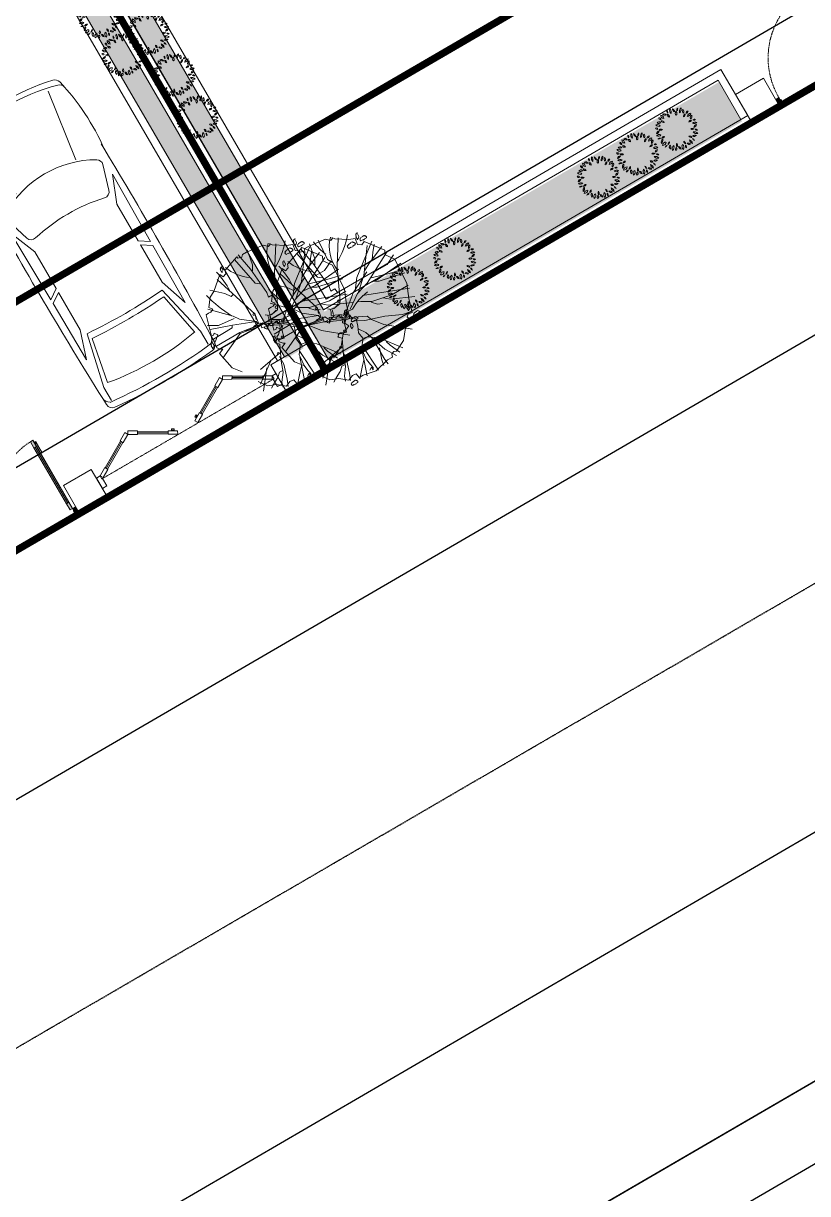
# Model space of a CAD drawing. Header units: millimetres. Extents: x 403824132 to 733479728, y 1974822364 to 2151530530.
# Drawn here: x 568599671 to 568610648, y 2063000169 to 2063016548 of the extents above; entities that cross this region are included whole.
import ezdxf

# ---------------------------------------------------------------- set-up
doc = ezdxf.new("R2010")
doc.units = ezdxf.units.MM
for name, pattern in [('ACAD_ISO10W100', [18.5, 12, -3, 0.5, -3]), ('CENTER', [3, 1.5, -0.5, 0.5, -0.5]), ('DASHDOT2', [0.5, 0.25, -0.125, 0, -0.125]), ('HIDDEN', [0.75, 0.5, -0.25])]:
    doc.linetypes.add(name, pattern=pattern)
for name, color, linetype, lineweight in [('boDnv', 54, 'Continuous', 25), ('E- RANH GIOI', 1, 'CENTER', 13), ('E- THAY', 9, 'Continuous', 20), ('E-Manh', 251, 'Continuous', 13), ('E-NoiThat', 32, 'Continuous', 9), ('i_Cay', 114, 'Continuous', 13), ('i_Hatch', 250, 'Continuous', 13), ('LD-CUA', 146, 'Continuous', 13), ('LD-THAY', 9, 'Continuous', 13)]:
    doc.layers.add(name, color=color, linetype=linetype, lineweight=lineweight)
for name, color, linetype in [('ChiaLo', 128, 'CENTER'), ('datOBt', 42, 'Continuous'), ('datoHonHop', 42, 'Continuous'), ('LogDg', 7, 'Continuous'), ('loKBT', 42, 'Continuous'), ('TimDg', 222, 'Continuous'), ('ViaHeS', 32, 'Continuous')]:
    doc.layers.add(name, color=color, linetype=linetype)
doc.styles.add('rms', font='romans.shx', dxfattribs={"width": 0.7, "bigfont": 'vns.shx'})
doc.linetypes.add('ADL', pattern='A,0.125,-0.15,["++",rms,S=0.5,R=0,X=0,Y=-0.2245],-1.35,1.125', length=2.75)

# ---------------------------------------------------------------- blocks, each defined once
blk = doc.blocks.new('cd2400')
for p, q in [((433, 355), (125, 178)), ((643, 355), (951, 178)), ((1697, 355), (1389, 178)), ((1907, 355), (2215, 178))]:
    blk.add_line(p, q)
at = {"color": 251, "linetype": 'DASHDOT2'}
blk.add_line((2320, 100), (20, 100), dxfattribs=at)
for points in [[(538, 393), (443, 338), (423, 372), (518, 428)], [(538, 393), (633, 338), (653, 372), (558, 428)], [(1802, 393), (1707, 338), (1687, 372), (1782, 428)], [(1802, 393), (1897, 338), (1917, 372), (1822, 428)], [(-30, 0), (-30, 140), (20, 140), (20, 100), (30, 100), (30, 0)], [(40, 105), (135, 160), (115, 195), (20, 140)], [(1036, 105), (941, 160), (961, 195), (1056, 140)], [(1024, 166), (999, 181), (1006, 193), (1032, 179)], [(1304, 105), (1399, 160), (1379, 195), (1284, 140)], [(1316, 166), (1341, 181), (1334, 193), (1308, 179)], [(2300, 105), (2205, 160), (2225, 195), (2320, 140)], [(2370, 0), (2370, 140), (2320, 140), (2320, 100), (2310, 100), (2310, 0)]]:
    blk.add_lwpolyline(points, close=True)
at = {"color": 9}
for points in [[(440, 342), (133, 165), (118, 191), (425, 368)], [(636, 342), (943, 165), (958, 191), (651, 368)], [(1704, 342), (1397, 165), (1382, 191), (1689, 368)], [(1900, 342), (2207, 165), (2222, 191), (1915, 368)]]:
    blk.add_lwpolyline(points, close=True, dxfattribs=at)
blk = doc.blocks.new('02PCAR01')
at = {"color": 0, "linetype": 'ByBlock'}
for p, q in [((-90.39, 26.87), (-54.31, 27.32)), ((-54.31, 27.32), (-67.5, 22.08)), ((-138, 26.03), (-145, 26.03)), ((-112.52, 20.16), (-138, 26.03)), ((-136.91, 23.5), (-115.59, 19.26)), ((-122.94, 26.61), (-92.48, 26.84)), ((-109.29, 22.08), (-122.94, 26.61)), ((-89.35, 22.08), (-109.29, 22.08)), ((-89.35, 22.08), (-92.48, 26.84)), ((-87.23, 22.08), (-90.39, 26.87)), ((-67.5, 22.08), (-87.23, 22.08)), ((-48.33, 25.72), (-60.01, 22.2)), ((-6, 20.97), (-40, 15.97)), ((-6, -20.97), (-40, -15.97)), ((-112.51, -20.11), (-138, -25.97)), ((-136.91, -23.36), (-115.59, -19.12)), ((-138, -25.97), (-145, -25.97)), ((-109.29, -21.95), (-122.94, -26.47)), ((-122.94, -26.47), (-92.48, -26.7)), ((-89.35, -21.95), (-109.29, -21.95)), ((-89.35, -21.95), (-92.48, -26.7)), ((-87.23, -21.95), (-90.39, -26.73)), ((-90.39, -26.73), (-54.31, -27.18)), ((-67.5, -21.95), (-87.23, -21.95)), ((-54.31, -27.18), (-67.5, -21.95)), ((-48.33, -25.52), (-60.01, -22))]:
    blk.add_line(p, q, dxfattribs=at)
for centre, radius, start, end in [((-145.41, 25.94), 3.14, 92.1119, 173.4899), ((-77.24, -1914.33), 1944.6, 88.89024, 92.01225), ((-141.57, 24.61), 4.6, 94.3987, 147.5288), ((-30.02, -77.69), 108.31, 76.6607, 96.5655), ((-8.86, 25.33), 3.14, 17.8179, 78.3942), ((-5.75, 24.64), 3.14, 14.3452, 76.6607), ((110.89, 0.1), 260.73, 174.2342, 185.7658), ((111.89, 0.1), 258.76, 174.0142, 185.9858), ((-7.97, 0.1), 131.06, 169.6897, 190.3103), ((-59.14, 19.33), 3, 106.7984, 193.6631), ((-47.46, 22.85), 3, 31.1455, 106.7984), ((-87.12, 0.1), 48.72, 330.0774, 29.9226), ((-95.47, 0.91), 93.12, 343.0347, 15.8141), ((-111.75, 0.91), 111.76, 346.3976, 12.667), ((146.01, 0.1), 262.31, 175.7971, 184.2029), ((147.71, 0.1), 261.01, 175.5919, 184.4407), ((-142.7, 0.1), 82.75, 347.0683, 12.9317), ((-59.14, -19.13), 3, 166.3369, 253.2016), ((-145.41, -25.74), 3.14, 186.5101, 267.8881), ((-141.57, -24.41), 4.6, 212.4712, 265.6013), ((-47.46, -22.65), 3, 253.2016, 328.8545), ((-9.37, -25.23), 3.14, 281.3249, 340.8826), ((-6.15, -24.54), 3.14, 283.1156, 344.5941), ((-77.24, 1914.53), 1944.6, 267.98775, 271.10976), ((-30.02, 77.89), 108.31, 263.4345, 283.1156)]:
    blk.add_arc(centre, radius, start, end, dxfattribs=at)
blk = doc.blocks.new('*U200')
h = blk.add_hatch(color=254)
h.dxf.hatch_style = 1
h.paths.add_polyline_path([(22, 895), (22, 1064), (50, 1064), (50, 1036), (27, 1036), (27, 895)])
h = blk.add_hatch(color=253)
h.dxf.hatch_style = 1
h.paths.add_polyline_path([(50, 100), (90, 100), (90, 0), (50, 0)])
h.paths.add_polyline_path([(50, 1000), (90, 1000), (90, 1100), (50, 1100)])
h = blk.add_hatch(color=254)
h.dxf.hatch_style = 1
h.paths.add_polyline_path([(90, 100), (50, 100), (50, 1000), (90, 1000)])
h = blk.add_hatch(color=253)
h.dxf.hatch_style = 1
h.paths.add_polyline_path([(0, 0), (50, 0), (50, -40), (60, -40), (60, -110), (0, -110)])
h = blk.add_hatch(color=253)
h.dxf.hatch_style = 1
h.paths.add_polyline_path([(1200, 0), (1150, 0), (1150, -40), (1140, -40), (1140, -110), (1200, -110)])
for p, q in [((70, 100), (70, 1000)), ((90, 1000), (90, 100))]:
    blk.add_line(p, q)
for points in [[(22, 895), (22, 1064), (50, 1064), (50, 1036), (27, 1036), (27, 895)], [(90, 100), (50, 100), (50, 1000), (90, 1000)], [(0, 0), (50, 0), (50, -40), (60, -40), (60, -110), (0, -110)], [(1200, 0), (1150, 0), (1150, -40), (1140, -40), (1140, -110), (1200, -110)]]:
    blk.add_lwpolyline(points, close=True)
for points in [[(50, 1000), (90, 1000), (90, 1100), (50, 1100), (50, 1000)], [(50, 1003), (50, 100)], [(50, 100), (90, 100), (90, 0), (50, 0), (50, 100)]]:
    blk.add_lwpolyline(points)
at = {"linetype": 'HIDDEN', "ltscale": 30}
blk.add_arc((50, 0), 1100, 0, 90, dxfattribs=at)
blk = doc.blocks.new('mb-cay40')
at = {"color": 0, "linetype": 'ByBlock'}
for centre, radius, start, end in [((-427, 694), 54.1, 146.8151, 244.0193), ((-496, 675), 54.1, 326.8151, 64.0193), ((-300, 710), 100, 149.4737, 231.7586), ((-448, 683), 100, 329.4737, 51.7586), ((-231, 779), 98.1, 192.306, 259.6849), ((-344, 662), 98.1, 12.306, 79.6849), ((-148, 638), 79.7, 145.5248, 220.8327), ((-273, 631), 79.7, 325.5248, 40.8327), ((-136, 737), 62.9, 125.4093, 202.7101), ((-231, 764), 62.9, 305.4093, 22.7101), ((16, 684), 137, 133.8117, 194.3077), ((-211, 749), 137, 313.8117, 14.3077), ((113, 711), 137, 163.4642, 212.7906), ((-134, 676), 137, 343.4642, 32.7906), ((138, 616), 80.6, 104.1004, 168.465), ((40, 710), 80.6, 284.1004, 348.465), ((-680, 301), 102, 69.7201, 135.6489), ((-718, 468), 102, 249.7201, 315.6489), ((-654, 503), 44.2, 163.4933, 274.4697), ((-693, 471), 44.2, 343.4933, 94.4697), ((-542, 597), 98.1, 183.3189, 263.1904), ((-651, 494), 98.1, 3.3189, 83.1904), ((-620, 357), 75.8, 22.5723, 98.3335), ((-561, 461), 75.8, 202.5723, 278.3335), ((-554, 556), 69.9, 25.4537, 116.6852), ((-522, 648), 69.9, 205.4537, 296.6852), ((-390, 597), 66.9, 168.8066, 257.6391), ((-470, 545), 66.9, 348.8066, 77.6391), ((49, 562), 68.8, 103.8914, 198.9039), ((-33, 607), 68.8, 283.8914, 18.9039), ((230, 506), 141, 100.3005, 160.4476), ((72, 692), 141, 280.3005, 340.4476), ((213, 369), 79.6, 86.0282, 161.3698), ((143, 474), 79.6, 266.0282, 341.3698), ((260, 521), 76.9, 122.5817, 207.18), ((150, 551), 76.9, 302.5817, 27.18), ((320, 284), 110, 64.7353, 140.5781), ((282, 453), 110, 244.7353, 320.5781), ((300, 426), 53.5, 59.9815, 155.6676), ((278, 494), 53.5, 239.9815, 335.6676), ((-767, 152), 75.6, 44.2576, 108.5927), ((-736, 277), 75.6, 224.2576, 288.5927), ((-743, 226), 96, 30.9482, 110.5784), ((-695, 365), 96, 210.9482, 290.5784), ((-787, 176), 111, 280.8762, 345.4479), ((-659, 40), 111, 100.8762, 165.4479), ((-690, -39), 87.4, 54.9745, 151.3792), ((-716, 74), 87.4, 234.9745, 331.3792), ((-638, 119), 83.9, 60.5095, 129.292), ((-649, 257), 83.9, 240.5095, 309.292), ((159, -75), 77.3, 28.8072, 103.9199), ((208, 37), 77.3, 208.8072, 283.9199), ((243, 141), 78, 58.8748, 131.2135), ((232, 267), 78, 238.8748, 311.2135), ((314, -59), 90.4, 71.3712, 141.7535), ((272, 83), 90.4, 251.3712, 321.7535), ((293, 25), 97.6, 29.1952, 106.7189), ((350, 166), 97.6, 209.1952, 286.7189), ((359, 242), 79.1, 90.2529, 173.5221), ((280, 330), 79.1, 270.2529, 353.5221), ((344, 142), 53.6, 28.1981, 112.1918), ((371, 217), 53.6, 208.1981, 292.1918), ((-675, -123), 70, 71.8192, 140.0818), ((-707, -12), 70, 251.8192, 320.0818), ((-557, -163), 78, 113.4753, 203.456), ((-660, -123), 78, 293.4753, 23.456), ((-617, 21), 75, 267.1724, 337.2365), ((-551, -83), 75, 87.1724, 157.2365), ((-605, -147), 107, 271.6328, 352.0268), ((-496, -269), 107, 91.6328, 172.0268), ((-473, -294), 49.3, 76.5419, 193.4774), ((-509, -257), 49.3, 256.5419, 13.4774), ((-342, -221), 95.9, 122.8873, 186.7253), ((-489, -152), 95.9, 302.8873, 6.7253), ((-314, -281), 91.1, 159.117, 230.3606), ((-457, -318), 91.1, 339.117, 50.3606), ((-220, -348), 109, 122.117, 201.7275), ((-379, -297), 109, 302.117, 21.7275), ((-170, -364), 62.5, 129.7475, 206.0709), ((-267, -343), 62.5, 309.7475, 26.0709), ((-133, -236), 75.4, 148.7877, 221.5977), ((-253, -247), 75.4, 328.7877, 41.5977), ((-160, -372), 84.6, 5.3196, 80.419), ((-61, -281), 84.6, 185.3196, 260.419), ((100, -278), 148, 165.2071, 218.3217), ((-159, -332), 148, 345.2071, 38.3217), ((-19, -211), 70.3, 353.65, 74.6514), ((70, -151), 70.3, 173.65, 254.6514), ((110, -276), 64.3, 156.7754, 231.288), ((11, -301), 64.3, 336.7754, 51.288), ((113, -290), 96.7, 38.6962, 106.2415), ((162, -137), 96.7, 218.6962, 286.2415), ((133, -213), 116, 6.5487, 76.8911), ((275, -87), 116, 186.5487, 256.8911), ((243, -118), 50.7, 359.2557, 87.6287), ((296, -68), 50.7, 179.2557, 267.6287)]:
    blk.add_arc(centre, radius, start, end, dxfattribs=at)
blk = doc.blocks.new('mb-cay34')
for p, q in [((118, 536), (49, 859)), ((148, 528), (175, 874)), ((-472, 722), (-472, 746)), ((-472, 746), (-468, 746)), ((-468, 722), (-472, 722)), ((-456, 783), (-468, 775)), ((-468, 746), (-468, 775)), ((-468, 698), (-468, 722)), ((-456, 783), (-452, 779)), ((-452, 779), (-448, 779)), ((-448, 779), (-448, 775)), ((-448, 775), (-444, 775)), ((-444, 775), (-440, 771)), ((-440, 771), (-436, 771)), ((-436, 771), (-436, 767)), ((-436, 767), (-432, 762)), ((-432, 718), (-436, 710)), ((-432, 762), (-428, 762)), ((-428, 746), (-432, 742)), ((-432, 742), (-432, 718)), ((-428, 762), (-428, 746)), ((-414, 692), (-247, 741)), ((-141, 547), (-262, 817)), ((-247, 741), (-76, 813)), ((68, 270), (-144, 813)), ((-106, 585), (-103, 817)), ((-76, 813), (254, 836)), ((137, 688), (95, 855)), ((171, 395), (380, 802)), ((247, 722), (308, 851)), ((247, 524), (247, 722)), ((254, 836), (357, 760)), ((357, 760), (410, 787)), ((372, 547), (467, 775)), ((410, 787), (627, 620)), ((-368, 319), (-589, 589)), ((-536, 656), (-536, 652)), ((-528, 656), (-536, 656)), ((-504, 652), (-536, 652)), ((-536, 528), (-486, 639)), ((-516, 680), (-528, 668)), ((-528, 668), (-528, 656)), ((-483, 680), (-516, 680)), ((-504, 656), (-504, 652)), ((-492, 656), (-504, 656)), ((-487, 660), (-492, 660)), ((-492, 660), (-492, 656)), ((-483, 664), (-487, 664)), ((-487, 664), (-487, 660)), ((-486, 639), (-433, 612)), ((-475, 672), (-483, 664)), ((-479, 684), (-475, 684)), ((-475, 684), (-475, 672)), ((-460, 698), (-468, 698)), ((-460, 693), (-460, 698)), ((-448, 693), (-460, 693)), ((-448, 698), (-448, 693)), ((-440, 698), (-448, 698)), ((-436, 710), (-440, 702)), ((-440, 702), (-440, 698)), ((-433, 612), (-406, 642)), ((-406, 642), (-414, 692)), ((-376, 578), (-395, 673)), ((-285, 380), (-376, 578)), ((-373, 669), (-373, 664)), ((-364, 669), (-373, 669)), ((-335, 664), (-373, 664)), ((-349, 698), (-364, 683)), ((-364, 683), (-364, 669)), ((-310, 698), (-349, 698)), ((-335, 669), (-335, 664)), ((-320, 669), (-335, 669)), ((-320, 673), (-320, 669)), ((-315, 673), (-320, 673)), ((-315, 678), (-315, 673)), ((-310, 678), (-315, 678)), ((-300, 688), (-310, 678)), ((-305, 703), (-300, 703)), ((-300, 703), (-300, 688)), ((-53, 334), (-106, 585)), ((201, 471), (137, 688)), ((270, 410), (566, 627)), ((292, 323), (585, 703)), ((395, 597), (460, 646)), ((460, 646), (539, 711)), ((627, 620), (608, 574)), ((608, 574), (638, 532)), ((650, 616), (650, 640)), ((650, 640), (654, 640)), ((654, 616), (650, 616)), ((666, 677), (654, 669)), ((654, 640), (654, 669)), ((654, 591), (654, 616)), ((662, 591), (654, 591)), ((662, 587), (662, 591)), ((674, 587), (662, 587)), ((666, 677), (670, 673)), ((670, 673), (674, 673)), ((674, 673), (674, 669)), ((674, 669), (678, 669)), ((682, 591), (674, 591)), ((674, 591), (674, 587)), ((678, 669), (682, 665)), ((682, 665), (686, 665)), ((686, 604), (682, 596)), ((682, 596), (682, 591)), ((686, 665), (686, 660)), ((686, 660), (690, 656)), ((690, 612), (686, 604)), ((690, 656), (694, 656)), ((694, 640), (690, 636)), ((690, 636), (690, 612)), ((694, 656), (694, 640)), ((713, 597), (698, 582)), ((698, 582), (698, 568)), ((752, 597), (713, 597)), ((747, 572), (742, 572)), ((742, 572), (742, 568)), ((752, 577), (747, 577)), ((747, 577), (747, 572)), ((762, 587), (752, 577)), ((757, 602), (762, 602)), ((762, 602), (762, 587)), ((-729, 289), (-657, 429)), ((-657, 429), (-536, 528)), ((-84, 475), (-141, 547)), ((-114, 376), (-137, 433)), ((156, 467), (118, 536)), ((160, 372), (148, 528)), ((152, 190), (292, 464)), ((315, 445), (372, 547)), ((638, 532), (714, 544)), ((645, 444), (645, 473)), ((645, 473), (650, 473)), ((650, 444), (645, 444)), ((664, 517), (650, 507)), ((650, 473), (650, 507)), ((650, 415), (650, 444)), ((664, 517), (669, 512)), ((669, 512), (674, 512)), ((674, 512), (674, 507)), ((674, 507), (679, 507)), ((679, 507), (684, 503)), ((684, 503), (689, 503)), ((689, 430), (684, 420)), ((698, 568), (689, 568)), ((689, 568), (689, 563)), ((728, 563), (689, 563)), ((689, 503), (689, 498)), ((689, 498), (694, 493)), ((694, 439), (689, 430)), ((694, 493), (698, 493)), ((698, 473), (694, 468)), ((694, 468), (694, 439)), ((698, 493), (698, 473)), ((714, 544), (744, 471)), ((742, 568), (728, 568)), ((728, 568), (728, 563)), ((744, 471), (839, 327)), ((-623, 258), (-760, 319)), ((-479, 190), (-729, 376)), ((-714, 258), (-729, 289)), ((-239, 220), (-368, 319)), ((-209, 141), (-285, 380)), ((-53, 323), (-114, 376)), ((15, 217), (-53, 334)), ((61, 262), (76, 346)), ((122, 232), (171, 395)), ((133, 251), (270, 410)), ((167, 224), (292, 323)), ((528, 179), (828, 369)), ((660, 415), (650, 415)), ((660, 410), (660, 415)), ((674, 410), (660, 410)), ((684, 415), (674, 415)), ((674, 415), (674, 410)), ((684, 420), (684, 415)), ((839, 327), (870, 304)), ((858, 308), (843, 274)), ((-634, 179), (-771, 262)), ((-767, 209), (-725, 224)), ((-763, 141), (-767, 209)), ((-725, 224), (-714, 258)), ((-342, 80), (-634, 179)), ((-562, 239), (-623, 258)), ((-395, 68), (-479, 190)), ((-179, 194), (-239, 220)), ((-106, 46), (-179, 194)), ((-15, 84), (23, 152)), ((0, 57), (122, 232)), ((0, 0), (152, 190)), ((34, 182), (15, 217)), ((23, 152), (46, 213)), ((46, 213), (61, 262)), ((182, 19), (528, 179)), ((600, 156), (665, 122)), ((665, 122), (923, 144)), ((843, 274), (889, 228)), ((889, 228), (919, 11)), ((-809, -46), (-763, 141)), ((-744, 114), (-809, 122)), ((-729, 80), (-801, 68)), ((-494, 114), (-744, 114)), ((-589, 129), (-729, 80)), ((-403, 0), (-486, -65)), ((-384, 11), (-403, 0)), ((-391, 23), (-395, 68)), ((-300, 0), (-384, 11)), ((-266, 27), (-342, 80)), ((-224, 34), (-300, 0)), ((-137, 61), (-224, 34)), ((-141, 34), (-209, 141)), ((-72, 4), (-137, 61)), ((-110, 23), (-61, 19)), ((-42, -72), (-110, 23)), ((-57, -38), (-72, 4)), ((-61, 19), (-38, -15)), ((-42, -49), (-19, 8)), ((-19, 8), (-19, -42)), ((-4, -38), (-15, 84)), ((122, -19), (182, 19)), ((243, 30), (308, 19)), ((308, 19), (308, -34)), ((748, -8), (938, 30)), ((919, 11), (919, -46)), ((-456, -38), (-817, -19)), ((-775, -209), (-809, -46)), ((-513, -72), (-809, -171)), ((-756, -57), (-779, -72)), ((-779, -72), (-744, -72)), ((-744, -72), (-763, -110)), ((-706, -68), (-756, -57)), ((-631, -80), (-706, -68)), ((-623, -110), (-669, -156)), ((-524, -68), (-631, -80)), ((-486, -65), (-524, -68)), ((-114, -91), (-220, -122)), ((-220, -122), (-213, -152)), ((-99, -106), (-114, -91)), ((-104, -87), (-76, -56)), ((-55, -66), (-104, -87)), ((-8, -65), (-99, -106)), ((-38, -15), (-57, -38)), ((-50, -64), (-23, -102)), ((-48, -97), (20, -227)), ((-19, -42), (-27, -53)), ((-23, -84), (42, -213)), ((-23, -102), (3, -87)), ((3, -140), (-19, -152)), ((-7, -61), (50, -182)), ((3, -87), (3, -140)), ((46, -152), (103, -137)), ((106, -114), (122, -19)), ((110, -91), (125, -34)), ((118, -152), (110, -91)), ((308, -34), (368, -23)), ((368, -23), (714, -53)), ((501, -46), (539, -91)), ((539, -91), (915, -163)), ((684, -42), (748, -8)), ((714, -53), (942, -95)), ((927, -122), (862, -327)), ((919, -46), (893, -72)), ((893, -72), (908, -122)), ((908, -122), (927, -122)), ((-669, -156), (-794, -266)), ((-775, -266), (-775, -209)), ((-748, -270), (-775, -266)), ((-718, -277), (-748, -270)), ((-714, -327), (-718, -277)), ((-490, -285), (-669, -342)), ((-384, -281), (-490, -285)), ((-258, -205), (-444, -296)), ((-349, -258), (-406, -566)), ((-220, -243), (-258, -205)), ((-213, -232), (-220, -243)), ((-213, -152), (-186, -194)), ((-198, -228), (-213, -232)), ((-186, -194), (-198, -228)), ((-19, -152), (-4, -190)), ((3, -216), (-19, -247)), ((-19, -247), (0, -262)), ((42, -213), (-15, -243)), ((-4, -190), (34, -190)), ((0, -262), (22, -262)), ((34, -190), (3, -216)), ((30, -152), (15, -201)), ((19, -247), (27, -293)), ((27, -232), (76, -255)), ((27, -293), (91, -281)), ((50, -182), (88, -160)), ((91, -281), (57, -304)), ((76, -255), (72, -312)), ((88, -160), (125, -156)), ((125, -156), (141, -179)), ((137, -293), (209, -281)), ((148, -304), (213, -281)), ((213, -281), (809, -467)), ((-824, -339), (-820, -339)), ((-824, -363), (-824, -339)), ((-820, -363), (-824, -363)), ((-807, -302), (-820, -310)), ((-820, -339), (-820, -310)), ((-820, -387), (-820, -363)), ((-811, -387), (-820, -387)), ((-811, -391), (-811, -387)), ((-799, -391), (-811, -391)), ((-807, -302), (-803, -306)), ((-803, -306), (-799, -306)), ((-799, -306), (-799, -310)), ((-799, -310), (-795, -310)), ((-799, -387), (-799, -391)), ((-791, -387), (-799, -387)), ((-795, -310), (-791, -314)), ((-791, -314), (-787, -314)), ((-787, -375), (-791, -383)), ((-791, -383), (-791, -387)), ((-787, -314), (-787, -318)), ((-787, -318), (-783, -323)), ((-783, -367), (-787, -375)), ((-783, -323), (-779, -323)), ((-779, -339), (-783, -343)), ((-783, -343), (-783, -367)), ((-779, -323), (-779, -339)), ((-669, -342), (-756, -376)), ((-741, -391), (-714, -327)), ((-661, -486), (-741, -391)), ((-669, -414), (-733, -433)), ((-574, -342), (-669, -414)), ((-551, -380), (-596, -429)), ((-444, -296), (-574, -342)), ((-376, -403), (-558, -654)), ((-551, -334), (-551, -380)), ((57, -304), (99, -559)), ((72, -293), (110, -555)), ((72, -312), (84, -391)), ((84, -391), (95, -483)), ((87, -300), (137, -293)), ((91, -312), (129, -315)), ((91, -376), (91, -312)), ((129, -315), (254, -475)), ((129, -319), (156, -388)), ((156, -388), (235, -585)), ((555, -388), (547, -426)), ((547, -426), (615, -475)), ((847, -410), (703, -578)), ((817, -342), (801, -388)), ((801, -388), (847, -410)), ((862, -327), (817, -342)), ((857, -371), (857, -376)), ((865, -371), (857, -371)), ((889, -376), (857, -376)), ((877, -347), (865, -359)), ((865, -359), (865, -371)), ((910, -347), (877, -347)), ((889, -371), (889, -376)), ((901, -371), (889, -371)), ((901, -367), (901, -371)), ((906, -367), (901, -367)), ((906, -363), (906, -367)), ((910, -363), (906, -363)), ((918, -355), (910, -363)), ((914, -343), (918, -343)), ((918, -343), (918, -355)), ((-638, -513), (-669, -563)), ((-619, -589), (-661, -486)), ((-429, -486), (-653, -665)), ((-596, -429), (-638, -513)), ((99, -559), (-53, -893)), ((110, -555), (110, -886)), ((254, -475), (323, -524)), ((292, -528), (319, -737)), ((323, -524), (555, -749)), ((615, -475), (741, -612)), ((-517, -661), (-619, -589)), ((209, -608), (205, -897)), ((235, -589), (209, -608)), ((235, -585), (327, -848)), ((524, -696), (505, -734)), ((566, -726), (524, -696)), ((665, -650), (566, -726)), ((703, -578), (665, -650)), ((-213, -851), (-315, -772)), ((15, -897), (-213, -851)), ((38, -836), (15, -897)), ((53, -859), (38, -836)), ((175, -855), (160, -886)), ((224, -802), (175, -855)), ((247, -821), (224, -802)), ((243, -848), (262, -832)), ((247, -878), (243, -848)), ((505, -802), (247, -878)), ((262, -832), (247, -821)), ((319, -737), (384, -855)), ((505, -734), (509, -764)), ((509, -764), (505, -802)), ((91, -893), (53, -859)), ((160, -886), (91, -893)), ((119, -934), (109, -934)), ((109, -934), (109, -939)), ((148, -939), (109, -939)), ((133, -905), (119, -919)), ((119, -919), (119, -934)), ((172, -905), (133, -905)), ((162, -934), (148, -934)), ((148, -934), (148, -939)), ((167, -929), (162, -929)), ((162, -929), (162, -934)), ((172, -924), (167, -924)), ((167, -924), (167, -929)), ((182, -914), (172, -924)), ((177, -900), (182, -900)), ((182, -900), (182, -914))]:
    blk.add_line(p, q)
for centre, radius in [((154, -13), 15.3), ((-195, -136), 11.7), ((-343, -280), 11.7), ((217, -295), 11.7)]:
    blk.add_circle(centre, radius)
for centre, radius, start, end in [((1371, -208), 898, 129.3545, 152.6092), ((554, 627), 468, 262.5537, 314.3375), ((1052, 958), 883, 248.5622, 262.3516), ((1081, 207), 551, 215.15, 249.1841), ((648, -1520), 1117, 77.3352, 91.8505), ((1165, 1074), 1813, 242.8644, 255.3539)]:
    blk.add_arc(centre, radius, start, end)
blk = doc.blocks.new('SAN VUON BT A-BT1')
at = {"layer": 'i_Hatch', "true_color": 0x46cb3a, "transparency": 33554687}
h = blk.add_hatch(dxfattribs=at)
h.set_pattern_fill('CROSS', color=95, scale=300, double=1)
h.set_pattern_definition([(0, (2832.47, -202892.13), (75, 75), [37.5, -112.5]), (90, (2851.22, -202910.88), (-75, 75), [37.5, -112.5])])
h.paths.add_polyline_path([(7163777, 841297), (7151497, 841297), (7151497, 841007), (7163487, 841007), (7163487, 821857), (7163777, 821857)])
h.paths.add_polyline_path([(7158157, 822152), (7151787, 822152), (7151787, 839437), (7151497, 839437), (7151497, 821857), (7151497, 821517), (7158157, 821517)])
at = {"layer": 'E- RANH GIOI', "ltscale": 0.1, "const_width": 100}
blk.add_lwpolyline([(7151387, 821437), (7163887, 821437), (7163887, 841437), (7151387, 841437)], close=True, dxfattribs=at)
at = {"layer": 'E-Manh'}
for p, q in [((7151497, 841327), (7151497, 821887)), ((7163487, 821887), (7163487, 841037)), ((7163377, 821887), (7163377, 840927)), ((7151787, 839437), (7151787, 822182)), ((7151897, 839437), (7151897, 822292)), ((7158267, 822292), (7151897, 822292)), ((7158267, 821547), (7158267, 822292)), ((7158157, 822182), (7151787, 822182)), ((7158157, 822182), (7158157, 821547)), ((7158267, 821887), (7158267, 821882))]:
    blk.add_line(p, q, dxfattribs=at)
for points in [[(7151497, 841327), (7151497, 821547), (7158267, 821547)], [(7163777, 821887), (7163777, 841327)]]:
    blk.add_lwpolyline(points, dxfattribs=at)
for points in [[(7158717, 821437), (7158267, 821437), (7158267, 821887), (7158717, 821887)], [(7160368, 821437), (7159918, 821437), (7159918, 821887), (7160368, 821887)], [(7163887, 821437), (7163268, 821437), (7163268, 821887), (7163887, 821887)]]:
    blk.add_lwpolyline(points, close=True, dxfattribs=at)
at = {"layer": 'E-NoiThat', "xscale": -30.03147058763129, "yscale": 30.03147058763129, "zscale": 30.03147058763129, "rotation": 270}
blk.add_blockref('02PCAR01', (7161874, 826931), dxfattribs=at)
at = {"layer": 'i_Cay', "xscale": 0.5, "yscale": 0.5, "zscale": 0.5}
for p in [(7163744, 827188), (7151716, 826649), (7163760, 826567), (7151733, 825965), (7151716, 825294), (7153066, 821757), (7153828, 821779), (7156133, 821754), (7156771, 821759), (7157414, 821784)]:
    blk.add_blockref('mb-cay40', p, dxfattribs=at)
at = {"layer": 'i_Cay', "xscale": -1.142857142857142, "yscale": 1.142857142857142, "zscale": 1.142857142857142, "rotation": 270}
for p in [(7163754, 822367), (7163754, 822367), (7152048, 822002), (7152048, 822002)]:
    blk.add_blockref('mb-cay34', p, dxfattribs=at)
at = {"layer": 'LD-CUA', "xscale": -1}
blk.add_blockref('*U200', (7159918, 821547), dxfattribs=at)
at = {"layer": 'LD-CUA', "xscale": 1.208333333333333, "yscale": 1.208333333333333, "zscale": 1.208333333333333}
blk.add_blockref('cd2400', (7160405, 821577), dxfattribs=at)
blk = doc.blocks.new('MBT1 BT1')
at = {"layer": 'E- RANH GIOI', "ltscale": 0.1, "const_width": 100}
blk.add_lwpolyline([(7075416, 1014867), (7087916, 1014867), (7087916, 1034867), (7075416, 1034867)], close=True, dxfattribs=at)
at = {"layer": 'E- THAY'}
blk.add_blockref('SAN VUON BT A-BT1', (-75971, 193431), dxfattribs=at)
blk = doc.blocks.new('BT-03')
at = {"layer": 'E- RANH GIOI', "ltscale": 0.05, "const_width": 100}
blk.add_lwpolyline([(7449059, 959879), (7451802, 974960), (7457696, 979879), (7534188, 979879), (7538872, 974889), (7536973, 944869), (7531658, 939879), (7450422, 939879), (7446317, 944798), (7449059, 959879)], dxfattribs=at)
at = {"layer": 'E- RANH GIOI', "color": 5, "ltscale": 0.05, "true_color": 0x0000fa, "const_width": 100}
blk.add_lwpolyline([(7452011, 959342), (7454559, 973353), (7458783, 976879), (7532889, 976879), (7535796, 973782), (7534054, 946244), (7530470, 942879), (7451826, 942879), (7449520, 945643)], close=True, dxfattribs=at)
at = {"layer": 'loKBT'}
for p, q in [((7493540, 939879), (7506040, 939879)), ((7506040, 939879), (7518540, 939879))]:
    blk.add_line(p, q, dxfattribs=at)
for points in [[(7506040, 959879), (7493540, 959879), (7493540, 939879), (7506040, 939879)], [(7506040, 959879), (7493540, 959879), (7493540, 939879), (7506040, 939879)], [(7518540, 959879), (7506040, 959879), (7506040, 939879), (7518540, 939879)], [(7518540, 959879), (7506040, 959879), (7506040, 939879), (7518540, 939879)], [(7518540, 959879), (7506040, 959879), (7506040, 939879), (7518540, 939879)]]:
    blk.add_lwpolyline(points, close=True, dxfattribs=at)

msp = doc.modelspace()

# ---------------------------------------------------------------- linework, layer by layer
at = {"layer": 'boDnv', "color": 10, "linetype": 'ADL', "ltscale": 0.25, "elevation": 0}
msp.add_lwpolyline([(568608258, 2063059497), (568614006, 2063057781), (568627134, 2063031532), (568625269, 2063025284), (568555567, 2062984731), (568550407, 2062986605), (568540228, 2063014746), (568542610, 2063021303)], close=True, dxfattribs=at)
msp.add_lwpolyline([(568650981, 2063023991), (568560646, 2062971435), (568558265, 2062964878), (568568020, 2062937906, 0.256594), (568581805, 2062925782, -0.085173), (568598134, 2062919089, 0.265195), (568617012, 2062918325, 0.012088), (568658722, 2062941229), (568694449, 2062961987), (568659776, 2063021663)], format="xyb", close=True, dxfattribs=at)
at = {"layer": 'ChiaLo', "ltscale": 5, "elevation": 0}
msp.add_lwpolyline([(568603900, 2063011690), (568583717, 2063046380)], dxfattribs=at)
at = {"layer": 'datOBt', "elevation": 0}
msp.add_lwpolyline([(568608129, 2063060583), (568614709, 2063058619), (568628209, 2063031626), (568626117, 2063024616), (568555665, 2062983627), (568549623, 2062985822), (568539161, 2063014747), (568541791, 2063021988)], close=True, dxfattribs=at)
at = {"layer": 'datoHonHop', "linetype": 'ByBlock', "elevation": 0}
msp.add_lwpolyline([(568650835, 2063025067), (568559828, 2062972119), (568557198, 2062964879), (568567077, 2062937565, 0.256594), (568581587, 2062924802, -0.085173), (568597602, 2062918238, 0.265195), (568617474, 2062917434, 0.012088), (568659226, 2062940362), (568695820, 2062961623), (568660435, 2063022526)], format="xyb", close=True, dxfattribs=at)
at = {"layer": 'LogDg', "elevation": 0}
msp.add_lwpolyline([(568578066, 2062919361, -0.269945), (568562573, 2062932317), (568551440, 2062963097, -0.362457), (568554952, 2062972765), (568648450, 2063027162, -0.414384), (568664915, 2063022803), (568671063, 2063012222, 0.414214), (568682036, 2063009315), (568779797, 2063066116, -0.432664), (568791009, 2063062766), (568808097, 2063028599, -0.396001), (568804951, 2063018068), (568662251, 2062935156, -0.012999), (568617032, 2062910432, -0.278117), (568596359, 2062911844, 0.110848), (568578066, 2062919361)], format="xyb", dxfattribs=at)
msp.add_lwpolyline([(568631039, 2063032697), (568617548, 2063059672, 0.432836), (568606332, 2063063020), (568536915, 2063022633, 0.362457), (568533404, 2063012965), (568543809, 2062984195, 0.467936), (568555394, 2062979987), (568627897, 2063022169, 0.395833)], format="xyb", close=True, dxfattribs=at)
at = {"layer": 'loKBT', "elevation": 0}
for points in [[(568604649, 2063035342), (568593809, 2063029035), (568603900, 2063011690), (568614741, 2063017997)], [(568593809, 2063029035), (568582968, 2063022728), (568593059, 2063005383), (568603900, 2063011690)]]:
    msp.add_lwpolyline(points, close=True, dxfattribs=at)
at = {"layer": 'TimDg', "linetype": 'ACAD_ISO10W100', "ltscale": 0.75, "elevation": 0}
msp.add_lwpolyline([(568537544, 2062966119), (568775251, 2063104417)], dxfattribs=at)
at = {"layer": 'ViaHeS', "elevation": 0}
msp.add_lwpolyline([(568800523, 2063022457), (568802616, 2063029465), (568786868, 2063060952), (568780286, 2063062918), (568673138, 2063000663), (568660435, 2063022526), (568650835, 2063025067), (568559828, 2062972119), (568557198, 2062964879), (568567077, 2062937565, 0.256594), (568581587, 2062924802, -0.085173), (568597602, 2062918238, 0.265195), (568617474, 2062917434, 0.012088), (568659226, 2062940362)], format="xyb", close=True, dxfattribs=at)
msp.add_lwpolyline([(568608129, 2063060583), (568614709, 2063058619), (568628209, 2063031626), (568626117, 2063024616), (568555665, 2062983627), (568549623, 2062985822), (568539161, 2063014747), (568541791, 2063021988)], close=True, dxfattribs=at)

# ---------------------------------------------------------------- next in the draw order: block references
at = {"layer": 'LD-THAY', "xscale": 1.003354102868896, "yscale": 1.003354102868896, "zscale": 1.003354102868896, "rotation": 30.1906983248881}
msp.add_blockref('MBT1 BT1', (562968933, 2058555217, 0), dxfattribs=at)

# ---------------------------------------------------------------- next in the draw order: block references
msp.add_blockref('MBT1 BT1', (562979774, 2058561524, 0), dxfattribs=at)

# ---------------------------------------------------------------- next in the draw order: block references
at = {"layer": 'loKBT', "xscale": 1.003354102868896, "yscale": 1.003354102868896, "zscale": 1.003354102868896, "rotation": 30.1906983248881}
msp.add_blockref('BT-03', (562568476, 2058409280, 0), dxfattribs=at)

# ---------------------------------------------------------------- next in the draw order: block references
at = {"layer": 'LD-THAY', "xscale": 1.003354102868896, "yscale": 1.003354102868896, "zscale": 1.003354102868896, "rotation": 30.1906983248881}
msp.add_blockref('MBT1 BT1', (562968933, 2058555217, 0), dxfattribs=at)

# ---------------------------------------------------------------- next in the draw order: block references
msp.add_blockref('MBT1 BT1', (562979774, 2058561524, 0), dxfattribs=at)

# ---------------------------------------------------------------- next in the draw order: block references
at = {"layer": 'loKBT', "xscale": 1.003354102868896, "yscale": 1.003354102868896, "zscale": 1.003354102868896, "rotation": 30.1906983248881}
msp.add_blockref('BT-03', (562568476, 2058409280, 0), dxfattribs=at)

doc.saveas('drawing.dxf')
